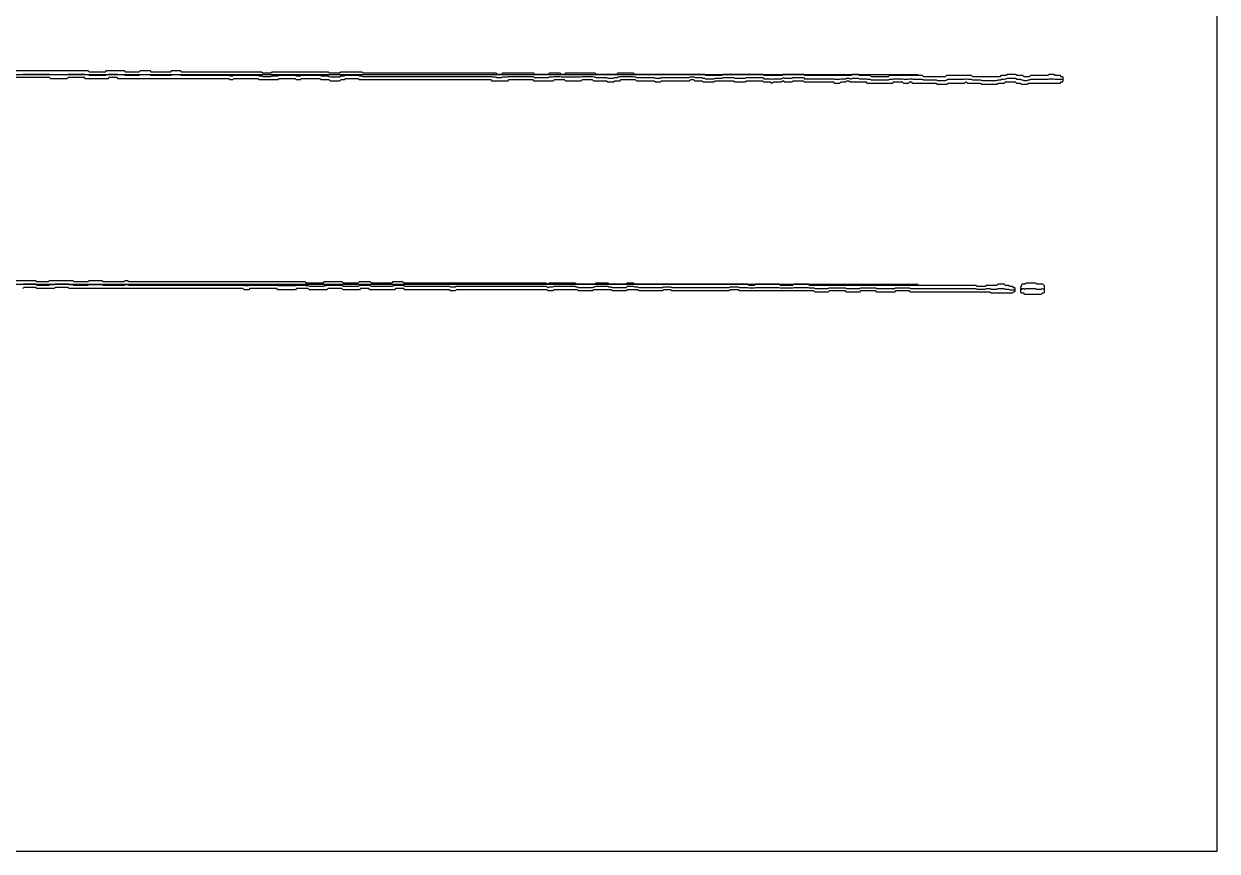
# Model space of a CAD drawing. Extents: x 0 to 57.2, y 0 to 39.6.
# Drawn here: x 28.58 to 57.16, y 0 to 19.8 of the extents above; entities that cross this region are included whole.
import ezdxf

# ---------------------------------------------------------------- set-up
doc = ezdxf.new("R2010")
doc.units = 13
for name, color, linetype in [('DESIGN_SCAN_PATH', 5, 'Continuous'), ('SEM_FRAME', 8, 'Continuous'), ('SEM_OBSERVED_CENTERLINES', 3, 'Continuous'), ('SEM_OBSERVED_CONTOURS', 2, 'Continuous')]:
    doc.layers.add(name, color=color, linetype=linetype)

msp = doc.modelspace()

# ---------------------------------------------------------------- linework, layer by layer
at = {"layer": 'DESIGN_SCAN_PATH'}
for points in [[(0, 18.58806), (50, 18.58806)], [(50, 13.56426), (0, 13.56426)]]:
    msp.add_lwpolyline(points, dxfattribs=at)
at = {"layer": 'SEM_FRAME'}
msp.add_lwpolyline([(0, 0), (57.15968, 0), (57.15968, 39.60429), (0, 39.60429)], close=True, dxfattribs=at)
at = {"layer": 'SEM_OBSERVED_CENTERLINES'}
for points in [[(28.55193, 18.602015), (28.57984, 18.602015), (28.60775, 18.602015), (28.63566, 18.602015), (28.66357, 18.602015), (28.69148, 18.602015), (28.71939, 18.602015), (28.7473, 18.602015), (28.77521, 18.602015), (28.80312, 18.602015), (28.83103, 18.602015), (28.85894, 18.602015), (28.88685, 18.602015), (28.91476, 18.602015), (28.94267, 18.602015), (28.97058, 18.602015), (28.99849, 18.602015), (29.0264, 18.602015), (29.05431, 18.602015), (29.08222, 18.602015), (29.11013, 18.602015), (29.13804, 18.602015), (29.16595, 18.602015), (29.19386, 18.602015), (29.22177, 18.58806), (29.24968, 18.58806), (29.27759, 18.58806), (29.3055, 18.58806), (29.33341, 18.58806), (29.36132, 18.58806), (29.38923, 18.58806), (29.41714, 18.58806), (29.44505, 18.58806), (29.47296, 18.58806), (29.50087, 18.58806), (29.52878, 18.58806), (29.55669, 18.58806), (29.5846, 18.58806), (29.61251, 18.58806), (29.64042, 18.602015), (29.66833, 18.602015), (29.69624, 18.602015), (29.72415, 18.602015), (29.75206, 18.602015), (29.77997, 18.602015), (29.80788, 18.602015), (29.83579, 18.602015), (29.8637, 18.602015), (29.89161, 18.602015), (29.91952, 18.602015), (29.94743, 18.602015), (29.97534, 18.602015), (30.00325, 18.602015), (30.03116, 18.602015), (30.05907, 18.58806), (30.08698, 18.58806), (30.11489, 18.58806), (30.1428, 18.574105), (30.17071, 18.574105), (30.19862, 18.574105), (30.22653, 18.574105), (30.25444, 18.574105), (30.28235, 18.574105), (30.31026, 18.574105), (30.33817, 18.574105), (30.36608, 18.574105), (30.39399, 18.574105), (30.4219, 18.574105), (30.44981, 18.574105), (30.47772, 18.574105), (30.50563, 18.574105), (30.53354, 18.574105), (30.56145, 18.58806), (30.58936, 18.58806), (30.61727, 18.602015), (30.64518, 18.602015), (30.67309, 18.602015), (30.701, 18.602015), (30.72891, 18.602015), (30.75682, 18.602015), (30.78473, 18.602015), (30.81264, 18.602015), (30.84055, 18.58806), (30.86846, 18.58806), (30.89637, 18.58806), (30.92428, 18.58806), (30.95219, 18.58806), (30.9801, 18.58806), (31.00801, 18.574105), (31.03592, 18.574105), (31.06383, 18.574105), (31.09174, 18.574105), (31.11965, 18.574105), (31.14756, 18.574105), (31.17547, 18.574105), (31.20338, 18.574105), (31.23129, 18.574105), (31.2592, 18.574105), (31.28711, 18.574105), (31.31502, 18.574105), (31.34293, 18.574105), (31.37084, 18.58806), (31.39875, 18.58806), (31.42666, 18.58806), (31.45457, 18.58806), (31.48248, 18.58806), (31.51039, 18.58806), (31.5383, 18.58806), (31.56621, 18.58806), (31.59412, 18.58806), (31.62203, 18.574105), (31.64994, 18.574105), (31.67785, 18.574105), (31.70576, 18.574105), (31.73367, 18.574105), (31.76158, 18.574105), (31.78949, 18.574105), (31.8174, 18.574105), (31.84531, 18.574105), (31.87322, 18.574105), (31.90113, 18.574105), (31.92904, 18.574105), (31.95695, 18.574105), (31.98486, 18.574105), (32.01277, 18.574105), (32.04068, 18.574105), (32.06859, 18.574105), (32.0965, 18.574105), (32.12441, 18.58806), (32.15232, 18.58806), (32.18023, 18.58806), (32.20814, 18.58806), (32.23605, 18.58806), (32.26396, 18.58806), (32.29187, 18.58806), (32.31978, 18.58806), (32.34769, 18.574105), (32.3756, 18.574105), (32.40351, 18.574105), (32.43142, 18.574105), (32.45933, 18.574105), (32.48724, 18.574105), (32.51515, 18.574105), (32.54306, 18.574105), (32.57097, 18.574105), (32.59888, 18.574105), (32.62679, 18.574105), (32.6547, 18.574105), (32.68261, 18.574105), (32.71052, 18.574105), (32.73843, 18.574105), (32.76634, 18.574105), (32.79425, 18.574105), (32.82216, 18.574105), (32.85007, 18.574105), (32.87798, 18.574105), (32.90589, 18.574105), (32.9338, 18.574105), (32.96171, 18.574105), (32.98962, 18.574105), (33.01753, 18.574105), (33.04544, 18.574105), (33.07335, 18.574105), (33.10126, 18.574105), (33.12917, 18.574105), (33.15708, 18.574105), (33.18499, 18.574105), (33.2129, 18.574105), (33.24081, 18.574105), (33.26872, 18.574105), (33.29663, 18.574105), (33.32454, 18.574105), (33.35245, 18.574105), (33.38036, 18.574105), (33.40827, 18.574105), (33.43618, 18.574105), (33.46409, 18.574105), (33.492, 18.574105), (33.51991, 18.56015), (33.54782, 18.56015), (33.57573, 18.56015), (33.60364, 18.574105), (33.63155, 18.574105), (33.65946, 18.574105), (33.68737, 18.574105), (33.71528, 18.574105), (33.74319, 18.574105), (33.7711, 18.574105), (33.79901, 18.574105), (33.82692, 18.574105), (33.85483, 18.574105), (33.88274, 18.574105), (33.91065, 18.574105), (33.93856, 18.574105), (33.96647, 18.574105), (33.99438, 18.574105), (34.02229, 18.574105), (34.0502, 18.574105), (34.07811, 18.574105), (34.10602, 18.574105), (34.13393, 18.574105), (34.16184, 18.574105), (34.18975, 18.574105), (34.21766, 18.56015), (34.24557, 18.56015), (34.27348, 18.56015), (34.30139, 18.546195), (34.3293, 18.546195), (34.35721, 18.546195), (34.38512, 18.546195), (34.41303, 18.546195), (34.44094, 18.546195), (34.46885, 18.546195), (34.49676, 18.546195), (34.52467, 18.56015), (34.55258, 18.56015), (34.58049, 18.56015), (34.6084, 18.56015), (34.63631, 18.56015), (34.66422, 18.56015), (34.69213, 18.574105), (34.72004, 18.574105), (34.74795, 18.574105), (34.77586, 18.574105), (34.80377, 18.574105), (34.83168, 18.574105), (34.85959, 18.574105), (34.8875, 18.574105), (34.91541, 18.574105), (34.94332, 18.574105), (34.97123, 18.574105), (34.99914, 18.574105), (35.02705, 18.574105), (35.05496, 18.574105), (35.08287, 18.574105), (35.11078, 18.56015), (35.13869, 18.56015), (35.1666, 18.56015), (35.19451, 18.56015), (35.22242, 18.574105), (35.25033, 18.574105), (35.27824, 18.574105), (35.30615, 18.574105), (35.33406, 18.574105), (35.36197, 18.574105), (35.38988, 18.574105), (35.41779, 18.574105), (35.4457, 18.574105), (35.47361, 18.574105), (35.50152, 18.574105), (35.52943, 18.574105), (35.55734, 18.574105), (35.58525, 18.574105), (35.61316, 18.574105), (35.64107, 18.574105), (35.66898, 18.574105), (35.69689, 18.56015), (35.7248, 18.56015), (35.75271, 18.56015), (35.78062, 18.56015), (35.80853, 18.56015), (35.83644, 18.56015), (35.86435, 18.56015), (35.89226, 18.546195), (35.92017, 18.53224), (35.94808, 18.53224), (35.97599, 18.53224), (36.0039, 18.53224), (36.03181, 18.53224), (36.05972, 18.53224), (36.08763, 18.53224), (36.11554, 18.53224), (36.14345, 18.53224), (36.17136, 18.56015), (36.19927, 18.56015), (36.22718, 18.56015), (36.25509, 18.56015), (36.283, 18.574105), (36.31091, 18.574105), (36.33882, 18.574105), (36.36673, 18.574105), (36.39464, 18.574105), (36.42255, 18.574105), (36.45046, 18.574105), (36.47837, 18.574105), (36.50628, 18.574105), (36.53419, 18.574105), (36.5621, 18.574105), (36.59001, 18.574105), (36.61792, 18.56015), (36.64583, 18.56015), (36.67374, 18.56015), (36.70165, 18.546195), (36.72956, 18.546195), (36.75747, 18.546195), (36.78538, 18.546195), (36.81329, 18.546195), (36.8412, 18.546195), (36.86911, 18.546195), (36.89702, 18.546195), (36.92493, 18.546195), (36.95284, 18.546195), (36.98075, 18.546195), (37.00866, 18.546195), (37.03657, 18.546195), (37.06448, 18.546195), (37.09239, 18.546195), (37.1203, 18.546195), (37.14821, 18.546195), (37.17612, 18.546195), (37.20403, 18.546195), (37.23194, 18.546195), (37.25985, 18.546195), (37.28776, 18.546195), (37.31567, 18.546195), (37.34358, 18.546195), (37.37149, 18.546195), (37.3994, 18.546195), (37.42731, 18.546195), (37.45522, 18.546195), (37.48313, 18.546195), (37.51104, 18.546195), (37.53895, 18.546195), (37.56686, 18.546195), (37.59477, 18.546195), (37.62268, 18.546195), (37.65059, 18.546195), (37.6785, 18.546195), (37.70641, 18.546195), (37.73432, 18.546195), (37.76223, 18.546195), (37.79014, 18.546195), (37.81805, 18.546195), (37.84596, 18.546195), (37.87387, 18.546195), (37.90178, 18.546195), (37.92969, 18.546195), (37.9576, 18.546195), (37.98551, 18.546195), (38.01342, 18.546195), (38.04133, 18.546195), (38.06924, 18.546195), (38.09715, 18.546195), (38.12506, 18.546195), (38.15297, 18.546195), (38.18088, 18.546195), (38.20879, 18.546195), (38.2367, 18.546195), (38.26461, 18.546195), (38.29252, 18.546195), (38.32043, 18.546195), (38.34834, 18.546195), (38.37625, 18.546195), (38.40416, 18.546195), (38.43207, 18.546195), (38.45998, 18.546195), (38.48789, 18.546195), (38.5158, 18.546195), (38.54371, 18.546195), (38.57162, 18.546195), (38.59953, 18.546195), (38.62744, 18.546195), (38.65535, 18.546195), (38.68326, 18.546195), (38.71117, 18.546195), (38.73908, 18.546195), (38.76699, 18.546195), (38.7949, 18.546195), (38.82281, 18.546195), (38.85072, 18.546195), (38.87863, 18.546195), (38.90654, 18.546195), (38.93445, 18.546195), (38.96236, 18.546195), (38.99027, 18.546195), (39.01818, 18.546195), (39.04609, 18.546195), (39.074, 18.546195), (39.10191, 18.546195), (39.12982, 18.546195), (39.15773, 18.546195), (39.18564, 18.546195), (39.21355, 18.546195), (39.24146, 18.546195), (39.26937, 18.546195), (39.29728, 18.546195), (39.32519, 18.546195), (39.3531, 18.546195), (39.38101, 18.546195), (39.40892, 18.546195), (39.43683, 18.546195), (39.46474, 18.546195), (39.49265, 18.546195), (39.52056, 18.546195), (39.54847, 18.546195), (39.57638, 18.546195), (39.60429, 18.546195), (39.6322, 18.546195), (39.66011, 18.546195), (39.68802, 18.546195), (39.71593, 18.546195), (39.74384, 18.546195), (39.77175, 18.546195), (39.79966, 18.53224), (39.82757, 18.53224), (39.85548, 18.53224), (39.88339, 18.53224), (39.9113, 18.518285), (39.93921, 18.518285), (39.96712, 18.518285), (39.99503, 18.518285), (40.02294, 18.518285), (40.05085, 18.53224), (40.07876, 18.53224), (40.10667, 18.53224), (40.13458, 18.53224), (40.16249, 18.53224), (40.1904, 18.546195), (40.21831, 18.546195), (40.24622, 18.546195), (40.27413, 18.546195), (40.30204, 18.546195), (40.32995, 18.546195), (40.35786, 18.546195), (40.38577, 18.546195), (40.41368, 18.546195), (40.44159, 18.546195), (40.4695, 18.546195), (40.49741, 18.546195), (40.52532, 18.546195), (40.55323, 18.546195), (40.58114, 18.546195), (40.60905, 18.546195), (40.63696, 18.546195), (40.66487, 18.546195), (40.69278, 18.546195), (40.72069, 18.546195), (40.7486, 18.546195), (40.77651, 18.546195), (40.80442, 18.518285), (40.83233, 18.518285), (40.86024, 18.518285), (40.88815, 18.518285), (40.91606, 18.518285), (40.94397, 18.518285), (40.97188, 18.518285), (40.99979, 18.518285), (41.0277, 18.518285), (41.05561, 18.518285), (41.08352, 18.518285), (41.11143, 18.518285), (41.13934, 18.518285), (41.16725, 18.53224), (41.19516, 18.53224), (41.22307, 18.53224), (41.25098, 18.53224), (41.27889, 18.546195), (41.3068, 18.546195), (41.33471, 18.546195), (41.36262, 18.546195), (41.39053, 18.546195), (41.41844, 18.546195), (41.44635, 18.53224), (41.47426, 18.53224), (41.50217, 18.53224), (41.53008, 18.53224), (41.55799, 18.53224), (41.5859, 18.53224), (41.61381, 18.53224), (41.64172, 18.53224), (41.66963, 18.53224), (41.69754, 18.53224), (41.72545, 18.53224), (41.75336, 18.53224), (41.78127, 18.53224), (41.80918, 18.53224), (41.83709, 18.53224), (41.865, 18.53224), (41.89291, 18.53224), (41.92082, 18.53224), (41.94873, 18.546195), (41.97664, 18.546195), (42.00455, 18.546195), (42.03246, 18.546195), (42.06037, 18.546195), (42.08828, 18.546195), (42.11619, 18.546195), (42.1441, 18.546195), (42.17201, 18.546195), (42.19992, 18.546195), (42.22783, 18.53224), (42.25574, 18.53224), (42.28365, 18.518285), (42.31156, 18.518285), (42.33947, 18.518285), (42.36738, 18.518285), (42.39529, 18.518285), (42.4232, 18.518285), (42.45111, 18.518285), (42.47902, 18.518285), (42.50693, 18.518285), (42.53484, 18.518285), (42.56275, 18.50433), (42.59066, 18.50433), (42.61857, 18.50433), (42.64648, 18.50433), (42.67439, 18.50433), (42.7023, 18.50433), (42.73021, 18.518285), (42.75812, 18.518285), (42.78603, 18.518285), (42.81394, 18.53224), (42.84185, 18.53224), (42.86976, 18.546195), (42.89767, 18.546195), (42.92558, 18.546195), (42.95349, 18.546195), (42.9814, 18.546195), (43.00931, 18.546195), (43.03722, 18.546195), (43.06513, 18.546195), (43.09304, 18.546195), (43.12095, 18.546195), (43.14886, 18.546195), (43.17677, 18.546195), (43.20468, 18.53224), (43.23259, 18.53224), (43.2605, 18.518285), (43.28841, 18.518285), (43.31632, 18.518285), (43.34423, 18.518285), (43.37214, 18.518285), (43.40005, 18.518285), (43.42796, 18.518285), (43.45587, 18.518285), (43.48378, 18.518285), (43.51169, 18.518285), (43.5396, 18.518285), (43.56751, 18.518285), (43.59542, 18.518285), (43.62333, 18.518285), (43.65124, 18.518285), (43.67915, 18.518285), (43.70706, 18.50433), (43.73497, 18.50433), (43.76288, 18.50433), (43.79079, 18.50433), (43.8187, 18.50433), (43.84661, 18.518285), (43.87452, 18.518285), (43.90243, 18.518285), (43.93034, 18.518285), (43.95825, 18.518285), (43.98616, 18.518285), (44.01407, 18.518285), (44.04198, 18.518285), (44.06989, 18.518285), (44.0978, 18.518285), (44.12571, 18.518285), (44.15362, 18.518285), (44.18153, 18.518285), (44.20944, 18.518285), (44.23735, 18.518285), (44.26526, 18.518285), (44.29317, 18.518285), (44.32108, 18.518285), (44.34899, 18.518285), (44.3769, 18.518285), (44.40481, 18.518285), (44.43272, 18.518285), (44.46063, 18.518285), (44.48854, 18.518285), (44.51645, 18.518285), (44.54436, 18.53224), (44.57227, 18.53224), (44.60018, 18.53224), (44.62809, 18.53224), (44.656, 18.518285), (44.68391, 18.518285), (44.71182, 18.518285), (44.73973, 18.518285), (44.76764, 18.518285), (44.79555, 18.518285), (44.82346, 18.518285), (44.85137, 18.50433), (44.87928, 18.50433), (44.90719, 18.490375), (44.9351, 18.490375), (44.96301, 18.490375), (44.99092, 18.490375), (45.01883, 18.490375), (45.04674, 18.490375), (45.07465, 18.490375), (45.10256, 18.490375), (45.13047, 18.50433), (45.15838, 18.50433), (45.18629, 18.50433), (45.2142, 18.50433), (45.24211, 18.50433), (45.27002, 18.50433), (45.29793, 18.50433), (45.32584, 18.518285), (45.35375, 18.518285), (45.38166, 18.518285), (45.40957, 18.518285), (45.43748, 18.518285), (45.46539, 18.518285), (45.4933, 18.518285), (45.52121, 18.518285), (45.54912, 18.518285), (45.57703, 18.518285), (45.60494, 18.50433), (45.63285, 18.50433), (45.66076, 18.50433), (45.68867, 18.50433), (45.71658, 18.50433), (45.74449, 18.50433), (45.7724, 18.50433), (45.80031, 18.50433), (45.82822, 18.50433), (45.85613, 18.50433), (45.88404, 18.518285), (45.91195, 18.518285), (45.93986, 18.518285), (45.96777, 18.518285), (45.99568, 18.518285), (46.02359, 18.518285), (46.0515, 18.518285), (46.07941, 18.518285), (46.10732, 18.518285), (46.13523, 18.518285), (46.16314, 18.518285), (46.19105, 18.518285), (46.21896, 18.518285), (46.24687, 18.518285), (46.27478, 18.518285), (46.30269, 18.490375), (46.3306, 18.490375), (46.35851, 18.490375), (46.38642, 18.490375), (46.41433, 18.490375), (46.44224, 18.490375), (46.47015, 18.490375), (46.49806, 18.47642), (46.52597, 18.490375), (46.55388, 18.490375), (46.58179, 18.490375), (46.6097, 18.490375), (46.63761, 18.490375), (46.66552, 18.490375), (46.69343, 18.490375), (46.72134, 18.490375), (46.74925, 18.50433), (46.77716, 18.518285), (46.80507, 18.50433), (46.83298, 18.50433), (46.86089, 18.50433), (46.8888, 18.50433), (46.91671, 18.50433), (46.94462, 18.50433), (46.97253, 18.50433), (47.00044, 18.518285), (47.02835, 18.518285), (47.05626, 18.518285), (47.08417, 18.518285), (47.11208, 18.518285), (47.13999, 18.518285), (47.1679, 18.518285), (47.19581, 18.518285), (47.22372, 18.518285), (47.25163, 18.518285), (47.27954, 18.490375), (47.30745, 18.490375), (47.33536, 18.490375), (47.36327, 18.490375), (47.39118, 18.490375), (47.41909, 18.490375), (47.447, 18.490375), (47.47491, 18.490375), (47.50282, 18.490375), (47.53073, 18.490375), (47.55864, 18.490375), (47.58655, 18.490375), (47.61446, 18.490375), (47.64237, 18.490375), (47.67028, 18.490375), (47.69819, 18.490375), (47.7261, 18.490375), (47.75401, 18.490375), (47.78192, 18.490375), (47.80983, 18.490375), (47.83774, 18.490375), (47.86565, 18.490375), (47.89356, 18.490375), (47.92147, 18.490375), (47.94938, 18.490375), (47.97729, 18.490375), (48.0052, 18.47642), (48.03311, 18.47642), (48.06102, 18.47642), (48.08893, 18.47642), (48.11684, 18.47642), (48.14475, 18.490375), (48.17266, 18.490375), (48.20057, 18.490375), (48.22848, 18.490375), (48.25639, 18.490375), (48.2843, 18.50433), (48.31221, 18.50433), (48.34012, 18.50433), (48.36803, 18.490375), (48.39594, 18.490375), (48.42385, 18.50433), (48.45176, 18.50433), (48.47967, 18.50433), (48.50758, 18.50433), (48.53549, 18.50433), (48.5634, 18.50433), (48.59131, 18.490375), (48.61922, 18.490375), (48.64713, 18.490375), (48.67504, 18.490375), (48.70295, 18.490375), (48.73086, 18.490375), (48.75877, 18.490375), (48.78668, 18.47642), (48.81459, 18.47642), (48.8425, 18.47642), (48.87041, 18.462465), (48.89832, 18.462465), (48.92623, 18.462465), (48.95414, 18.462465), (48.98205, 18.462465), (49.00996, 18.462465), (49.03787, 18.462465), (49.06578, 18.462465), (49.09369, 18.462465), (49.1216, 18.462465), (49.14951, 18.462465), (49.17742, 18.462465), (49.20533, 18.462465), (49.23324, 18.462465), (49.26115, 18.462465), (49.28906, 18.462465), (49.31697, 18.47642), (49.34488, 18.47642), (49.37279, 18.47642), (49.4007, 18.490375), (49.42861, 18.490375), (49.45652, 18.490375), (49.48443, 18.490375), (49.51234, 18.490375), (49.54025, 18.490375), (49.56816, 18.490375), (49.59607, 18.490375), (49.62398, 18.490375), (49.65189, 18.47642), (49.6798, 18.47642), (49.70771, 18.47642), (49.73562, 18.47642), (49.76353, 18.47642), (49.79144, 18.490375), (49.81935, 18.490375), (49.84726, 18.490375), (49.87517, 18.47642), (49.90308, 18.47642), (49.93099, 18.47642), (49.9589, 18.47642), (49.98681, 18.47642), (50.01472, 18.47642), (50.04263, 18.47642), (50.07054, 18.47642), (50.09845, 18.47642), (50.12636, 18.462465), (50.15427, 18.462465), (50.18218, 18.462465), (50.21009, 18.462465), (50.238, 18.462465), (50.26591, 18.462465), (50.29382, 18.462465), (50.32173, 18.462465), (50.34964, 18.462465), (50.37755, 18.462465), (50.40546, 18.462465), (50.43337, 18.462465), (50.46128, 18.44851), (50.48919, 18.44851), (50.5171, 18.44851), (50.54501, 18.44851), (50.57292, 18.44851), (50.60083, 18.44851), (50.62874, 18.44851), (50.65665, 18.44851), (50.68456, 18.462465), (50.71247, 18.47642), (50.74038, 18.47642), (50.76829, 18.47642), (50.7962, 18.47642), (50.82411, 18.47642), (50.85202, 18.47642), (50.87993, 18.47642), (50.90784, 18.47642), (50.93575, 18.47642), (50.96366, 18.47642), (50.99157, 18.47642), (51.01948, 18.47642), (51.04739, 18.47642), (51.0753, 18.47642), (51.10321, 18.47642), (51.13112, 18.490375), (51.15903, 18.490375), (51.18694, 18.47642), (51.21485, 18.47642), (51.24276, 18.47642), (51.27067, 18.47642), (51.29858, 18.462465), (51.32649, 18.462465), (51.3544, 18.462465), (51.38231, 18.462465), (51.41022, 18.462465), (51.43813, 18.462465), (51.46604, 18.462465), (51.49395, 18.462465), (51.52186, 18.44851), (51.54977, 18.44851), (51.57768, 18.44851), (51.60559, 18.44851), (51.6335, 18.44851), (51.66141, 18.44851), (51.68932, 18.44851), (51.71723, 18.44851), (51.74514, 18.44851), (51.77305, 18.44851), (51.80096, 18.44851), (51.82887, 18.44851), (51.85678, 18.44851), (51.88469, 18.44851), (51.9126, 18.462465), (51.94051, 18.462465), (51.96842, 18.462465), (51.99633, 18.47642), (52.02424, 18.47642), (52.05215, 18.47642), (52.08006, 18.490375), (52.10797, 18.490375), (52.13588, 18.50433), (52.16379, 18.50433), (52.1917, 18.50433), (52.21961, 18.50433), (52.24752, 18.50433), (52.27543, 18.50433), (52.30334, 18.50433), (52.33125, 18.50433), (52.35916, 18.47642), (52.38707, 18.47642), (52.41498, 18.47642), (52.44289, 18.47642), (52.4708, 18.462465), (52.49871, 18.462465), (52.52662, 18.44851), (52.55453, 18.44851), (52.58244, 18.44851), (52.61035, 18.44851), (52.63826, 18.462465), (52.66617, 18.462465), (52.69408, 18.47642), (52.72199, 18.47642), (52.7499, 18.47642), (52.77781, 18.47642), (52.80572, 18.47642), (52.83363, 18.47642), (52.86154, 18.47642), (52.88945, 18.47642), (52.91736, 18.47642), (52.94527, 18.47642), (52.97318, 18.47642), (53.00109, 18.47642), (53.029, 18.47642), (53.05691, 18.47642), (53.08482, 18.47642), (53.11273, 18.47642), (53.14064, 18.490375), (53.16855, 18.490375), (53.19646, 18.490375), (53.22437, 18.490375), (53.25228, 18.490375), (53.28019, 18.47642), (53.3081, 18.47642), (53.33601, 18.47642), (53.36392, 18.47642), (53.39183, 18.47642), (53.41974, 18.47642), (53.44765, 18.47642)], [(28.55193, 13.56426), (28.57984, 13.578215), (28.60775, 13.578215), (28.63566, 13.578215), (28.66357, 13.578215), (28.69148, 13.578215), (28.71939, 13.578215), (28.7473, 13.578215), (28.77521, 13.578215), (28.80312, 13.578215), (28.83103, 13.578215), (28.85894, 13.578215), (28.88685, 13.550305), (28.91476, 13.550305), (28.94267, 13.550305), (28.97058, 13.550305), (28.99849, 13.550305), (29.0264, 13.550305), (29.05431, 13.550305), (29.08222, 13.550305), (29.11013, 13.550305), (29.13804, 13.550305), (29.16595, 13.550305), (29.19386, 13.56426), (29.22177, 13.56426), (29.24968, 13.56426), (29.27759, 13.56426), (29.3055, 13.56426), (29.33341, 13.578215), (29.36132, 13.578215), (29.38923, 13.578215), (29.41714, 13.578215), (29.44505, 13.578215), (29.47296, 13.578215), (29.50087, 13.578215), (29.52878, 13.578215), (29.55669, 13.578215), (29.5846, 13.578215), (29.61251, 13.578215), (29.64042, 13.578215), (29.66833, 13.56426), (29.69624, 13.56426), (29.72415, 13.56426), (29.75206, 13.56426), (29.77997, 13.550305), (29.80788, 13.550305), (29.83579, 13.550305), (29.8637, 13.550305), (29.89161, 13.550305), (29.91952, 13.550305), (29.94743, 13.550305), (29.97534, 13.550305), (30.00325, 13.550305), (30.03116, 13.550305), (30.05907, 13.550305), (30.08698, 13.550305), (30.11489, 13.550305), (30.1428, 13.56426), (30.17071, 13.56426), (30.19862, 13.56426), (30.22653, 13.56426), (30.25444, 13.56426), (30.28235, 13.56426), (30.31026, 13.56426), (30.33817, 13.56426), (30.36608, 13.56426), (30.39399, 13.56426), (30.4219, 13.56426), (30.44981, 13.56426), (30.47772, 13.550305), (30.50563, 13.550305), (30.53354, 13.550305), (30.56145, 13.550305), (30.58936, 13.550305), (30.61727, 13.550305), (30.64518, 13.550305), (30.67309, 13.550305), (30.701, 13.550305), (30.72891, 13.550305), (30.75682, 13.550305), (30.78473, 13.550305), (30.81264, 13.550305), (30.84055, 13.550305), (30.86846, 13.550305), (30.89637, 13.550305), (30.92428, 13.550305), (30.95219, 13.550305), (30.9801, 13.550305), (31.00801, 13.56426), (31.03592, 13.56426), (31.06383, 13.56426), (31.09174, 13.550305), (31.11965, 13.550305), (31.14756, 13.550305), (31.17547, 13.550305), (31.20338, 13.550305), (31.23129, 13.550305), (31.2592, 13.550305), (31.28711, 13.550305), (31.31502, 13.550305), (31.34293, 13.550305), (31.37084, 13.550305), (31.39875, 13.550305), (31.42666, 13.550305), (31.45457, 13.550305), (31.48248, 13.550305), (31.51039, 13.550305), (31.5383, 13.550305), (31.56621, 13.550305), (31.59412, 13.550305), (31.62203, 13.550305), (31.64994, 13.550305), (31.67785, 13.550305), (31.70576, 13.550305), (31.73367, 13.550305), (31.76158, 13.550305), (31.78949, 13.550305), (31.8174, 13.550305), (31.84531, 13.550305), (31.87322, 13.550305), (31.90113, 13.550305), (31.92904, 13.550305), (31.95695, 13.550305), (31.98486, 13.550305), (32.01277, 13.550305), (32.04068, 13.550305), (32.06859, 13.550305), (32.0965, 13.550305), (32.12441, 13.550305), (32.15232, 13.550305), (32.18023, 13.550305), (32.20814, 13.550305), (32.23605, 13.550305), (32.26396, 13.550305), (32.29187, 13.550305), (32.31978, 13.550305), (32.34769, 13.550305), (32.3756, 13.550305), (32.40351, 13.550305), (32.43142, 13.550305), (32.45933, 13.550305), (32.48724, 13.550305), (32.51515, 13.550305), (32.54306, 13.550305), (32.57097, 13.550305), (32.59888, 13.550305), (32.62679, 13.550305), (32.6547, 13.550305), (32.68261, 13.550305), (32.71052, 13.550305), (32.73843, 13.550305), (32.76634, 13.550305), (32.79425, 13.550305), (32.82216, 13.550305), (32.85007, 13.550305), (32.87798, 13.550305), (32.90589, 13.550305), (32.9338, 13.550305), (32.96171, 13.550305), (32.98962, 13.550305), (33.01753, 13.550305), (33.04544, 13.550305), (33.07335, 13.550305), (33.10126, 13.550305), (33.12917, 13.550305), (33.15708, 13.550305), (33.18499, 13.550305), (33.2129, 13.550305), (33.24081, 13.550305), (33.26872, 13.550305), (33.29663, 13.550305), (33.32454, 13.550305), (33.35245, 13.550305), (33.38036, 13.550305), (33.40827, 13.550305), (33.43618, 13.550305), (33.46409, 13.550305), (33.492, 13.550305), (33.51991, 13.550305), (33.54782, 13.550305), (33.57573, 13.550305), (33.60364, 13.550305), (33.63155, 13.550305), (33.65946, 13.550305), (33.68737, 13.550305), (33.71528, 13.550305), (33.74319, 13.550305), (33.7711, 13.550305), (33.79901, 13.550305), (33.82692, 13.550305), (33.85483, 13.53635), (33.88274, 13.53635), (33.91065, 13.53635), (33.93856, 13.53635), (33.96647, 13.53635), (33.99438, 13.550305), (34.02229, 13.550305), (34.0502, 13.550305), (34.07811, 13.550305), (34.10602, 13.550305), (34.13393, 13.550305), (34.16184, 13.550305), (34.18975, 13.550305), (34.21766, 13.550305), (34.24557, 13.550305), (34.27348, 13.550305), (34.30139, 13.550305), (34.3293, 13.550305), (34.35721, 13.550305), (34.38512, 13.550305), (34.41303, 13.550305), (34.44094, 13.550305), (34.46885, 13.550305), (34.49676, 13.550305), (34.52467, 13.550305), (34.55258, 13.550305), (34.58049, 13.550305), (34.6084, 13.550305), (34.63631, 13.550305), (34.66422, 13.53635), (34.69213, 13.53635), (34.72004, 13.53635), (34.74795, 13.53635), (34.77586, 13.53635), (34.80377, 13.53635), (34.83168, 13.53635), (34.85959, 13.53635), (34.8875, 13.53635), (34.91541, 13.53635), (34.94332, 13.53635), (34.97123, 13.53635), (34.99914, 13.53635), (35.02705, 13.53635), (35.05496, 13.53635), (35.08287, 13.53635), (35.11078, 13.550305), (35.13869, 13.550305), (35.1666, 13.550305), (35.19451, 13.550305), (35.22242, 13.550305), (35.25033, 13.550305), (35.27824, 13.550305), (35.30615, 13.550305), (35.33406, 13.53635), (35.36197, 13.53635), (35.38988, 13.53635), (35.41779, 13.522395), (35.4457, 13.522395), (35.47361, 13.522395), (35.50152, 13.522395), (35.52943, 13.522395), (35.55734, 13.522395), (35.58525, 13.522395), (35.61316, 13.522395), (35.64107, 13.522395), (35.66898, 13.522395), (35.69689, 13.522395), (35.7248, 13.522395), (35.75271, 13.522395), (35.78062, 13.53635), (35.80853, 13.53635), (35.83644, 13.53635), (35.86435, 13.550305), (35.89226, 13.550305), (35.92017, 13.550305), (35.94808, 13.550305), (35.97599, 13.550305), (36.0039, 13.550305), (36.03181, 13.550305), (36.05972, 13.550305), (36.08763, 13.550305), (36.11554, 13.550305), (36.14345, 13.550305), (36.17136, 13.550305), (36.19927, 13.550305), (36.22718, 13.522395), (36.25509, 13.522395), (36.283, 13.522395), (36.31091, 13.522395), (36.33882, 13.522395), (36.36673, 13.522395), (36.39464, 13.522395), (36.42255, 13.522395), (36.45046, 13.522395), (36.47837, 13.522395), (36.50628, 13.522395), (36.53419, 13.522395), (36.5621, 13.522395), (36.59001, 13.522395), (36.61792, 13.53635), (36.64583, 13.550305), (36.67374, 13.550305), (36.70165, 13.550305), (36.72956, 13.550305), (36.75747, 13.550305), (36.78538, 13.550305), (36.81329, 13.550305), (36.8412, 13.550305), (36.86911, 13.53635), (36.89702, 13.522395), (36.92493, 13.522395), (36.95284, 13.522395), (36.98075, 13.522395), (37.00866, 13.522395), (37.03657, 13.522395), (37.06448, 13.522395), (37.09239, 13.522395), (37.1203, 13.522395), (37.14821, 13.522395), (37.17612, 13.522395), (37.20403, 13.522395), (37.23194, 13.522395), (37.25985, 13.522395), (37.28776, 13.522395), (37.31567, 13.522395), (37.34358, 13.522395), (37.37149, 13.522395), (37.3994, 13.522395), (37.42731, 13.53635), (37.45522, 13.53635), (37.48313, 13.550305), (37.51104, 13.550305), (37.53895, 13.550305), (37.56686, 13.550305), (37.59477, 13.550305), (37.62268, 13.550305), (37.65059, 13.550305), (37.6785, 13.53635), (37.70641, 13.522395), (37.73432, 13.522395), (37.76223, 13.522395), (37.79014, 13.522395), (37.81805, 13.522395), (37.84596, 13.522395), (37.87387, 13.522395), (37.90178, 13.522395), (37.92969, 13.522395), (37.9576, 13.522395), (37.98551, 13.522395), (38.01342, 13.522395), (38.04133, 13.522395), (38.06924, 13.522395), (38.09715, 13.522395), (38.12506, 13.522395), (38.15297, 13.522395), (38.18088, 13.522395), (38.20879, 13.522395), (38.2367, 13.522395), (38.26461, 13.522395), (38.29252, 13.522395), (38.32043, 13.522395), (38.34834, 13.522395), (38.37625, 13.522395), (38.40416, 13.522395), (38.43207, 13.522395), (38.45998, 13.522395), (38.48789, 13.522395), (38.5158, 13.522395), (38.54371, 13.522395), (38.57162, 13.522395), (38.59953, 13.522395), (38.62744, 13.522395), (38.65535, 13.522395), (38.68326, 13.522395), (38.71117, 13.522395), (38.73908, 13.522395), (38.76699, 13.522395), (38.7949, 13.50844), (38.82281, 13.50844), (38.85072, 13.50844), (38.87863, 13.50844), (38.90654, 13.50844), (38.93445, 13.522395), (38.96236, 13.522395), (38.99027, 13.522395), (39.01818, 13.522395), (39.04609, 13.522395), (39.074, 13.522395), (39.10191, 13.522395), (39.12982, 13.522395), (39.15773, 13.522395), (39.18564, 13.522395), (39.21355, 13.522395), (39.24146, 13.522395), (39.26937, 13.522395), (39.29728, 13.522395), (39.32519, 13.522395), (39.3531, 13.522395), (39.38101, 13.522395), (39.40892, 13.522395), (39.43683, 13.522395), (39.46474, 13.522395), (39.49265, 13.522395), (39.52056, 13.522395), (39.54847, 13.522395), (39.57638, 13.522395), (39.60429, 13.522395), (39.6322, 13.522395), (39.66011, 13.522395), (39.68802, 13.522395), (39.71593, 13.522395), (39.74384, 13.522395), (39.77175, 13.522395), (39.79966, 13.522395), (39.82757, 13.522395), (39.85548, 13.522395), (39.88339, 13.522395), (39.9113, 13.522395), (39.93921, 13.522395), (39.96712, 13.522395), (39.99503, 13.522395), (40.02294, 13.522395), (40.05085, 13.522395), (40.07876, 13.522395), (40.10667, 13.522395), (40.13458, 13.522395), (40.16249, 13.522395), (40.1904, 13.522395), (40.21831, 13.522395), (40.24622, 13.522395), (40.27413, 13.522395), (40.30204, 13.522395), (40.32995, 13.522395), (40.35786, 13.522395), (40.38577, 13.522395), (40.41368, 13.522395), (40.44159, 13.522395), (40.4695, 13.522395), (40.49741, 13.522395), (40.52532, 13.522395), (40.55323, 13.522395), (40.58114, 13.522395), (40.60905, 13.522395), (40.63696, 13.522395), (40.66487, 13.522395), (40.69278, 13.522395), (40.72069, 13.522395), (40.7486, 13.522395), (40.77651, 13.522395), (40.80442, 13.522395), (40.83233, 13.522395), (40.86024, 13.522395), (40.88815, 13.522395), (40.91606, 13.522395), (40.94397, 13.522395), (40.97188, 13.522395), (40.99979, 13.522395), (41.0277, 13.522395), (41.05561, 13.522395), (41.08352, 13.522395), (41.11143, 13.50844), (41.13934, 13.494485), (41.16725, 13.50844), (41.19516, 13.50844), (41.22307, 13.50844), (41.25098, 13.50844), (41.27889, 13.522395), (41.3068, 13.522395), (41.33471, 13.522395), (41.36262, 13.522395), (41.39053, 13.522395), (41.41844, 13.522395), (41.44635, 13.522395), (41.47426, 13.522395), (41.50217, 13.522395), (41.53008, 13.522395), (41.55799, 13.522395), (41.5859, 13.522395), (41.61381, 13.522395), (41.64172, 13.522395), (41.66963, 13.522395), (41.69754, 13.522395), (41.72545, 13.522395), (41.75336, 13.522395), (41.78127, 13.522395), (41.80918, 13.50844), (41.83709, 13.50844), (41.865, 13.494485), (41.89291, 13.494485), (41.92082, 13.494485), (41.94873, 13.494485), (41.97664, 13.494485), (42.00455, 13.494485), (42.03246, 13.494485), (42.06037, 13.494485), (42.08828, 13.494485), (42.11619, 13.494485), (42.1441, 13.494485), (42.17201, 13.494485), (42.19992, 13.494485), (42.22783, 13.50844), (42.25574, 13.50844), (42.28365, 13.522395), (42.31156, 13.522395), (42.33947, 13.522395), (42.36738, 13.522395), (42.39529, 13.522395), (42.4232, 13.522395), (42.45111, 13.522395), (42.47902, 13.522395), (42.50693, 13.522395), (42.53484, 13.522395), (42.56275, 13.522395), (42.59066, 13.50844), (42.61857, 13.50844), (42.64648, 13.50844), (42.67439, 13.494485), (42.7023, 13.494485), (42.73021, 13.494485), (42.75812, 13.494485), (42.78603, 13.494485), (42.81394, 13.494485), (42.84185, 13.494485), (42.86976, 13.494485), (42.89767, 13.494485), (42.92558, 13.494485), (42.95349, 13.494485), (42.9814, 13.494485), (43.00931, 13.494485), (43.03722, 13.522395), (43.06513, 13.522395), (43.09304, 13.522395), (43.12095, 13.522395), (43.14886, 13.522395), (43.17677, 13.522395), (43.20468, 13.50844), (43.23259, 13.50844), (43.2605, 13.50844), (43.28841, 13.50844), (43.31632, 13.494485), (43.34423, 13.494485), (43.37214, 13.494485), (43.40005, 13.494485), (43.42796, 13.494485), (43.45587, 13.494485), (43.48378, 13.494485), (43.51169, 13.494485), (43.5396, 13.494485), (43.56751, 13.494485), (43.59542, 13.494485), (43.62333, 13.494485), (43.65124, 13.494485), (43.67915, 13.494485), (43.70706, 13.494485), (43.73497, 13.494485), (43.76288, 13.494485), (43.79079, 13.494485), (43.8187, 13.494485), (43.84661, 13.494485), (43.87452, 13.494485), (43.90243, 13.50844), (43.93034, 13.50844), (43.95825, 13.50844), (43.98616, 13.50844), (44.01407, 13.50844), (44.04198, 13.50844), (44.06989, 13.50844), (44.0978, 13.494485), (44.12571, 13.494485), (44.15362, 13.494485), (44.18153, 13.494485), (44.20944, 13.494485), (44.23735, 13.494485), (44.26526, 13.494485), (44.29317, 13.494485), (44.32108, 13.494485), (44.34899, 13.494485), (44.3769, 13.494485), (44.40481, 13.494485), (44.43272, 13.494485), (44.46063, 13.494485), (44.48854, 13.494485), (44.51645, 13.494485), (44.54436, 13.494485), (44.57227, 13.494485), (44.60018, 13.494485), (44.62809, 13.494485), (44.656, 13.494485), (44.68391, 13.494485), (44.71182, 13.494485), (44.73973, 13.494485), (44.76764, 13.494485), (44.79555, 13.494485), (44.82346, 13.494485), (44.85137, 13.494485), (44.87928, 13.494485), (44.90719, 13.494485), (44.9351, 13.494485), (44.96301, 13.494485), (44.99092, 13.494485), (45.01883, 13.494485), (45.04674, 13.494485), (45.07465, 13.494485), (45.10256, 13.494485), (45.13047, 13.494485), (45.15838, 13.494485), (45.18629, 13.494485), (45.2142, 13.494485), (45.24211, 13.494485), (45.27002, 13.494485), (45.29793, 13.494485), (45.32584, 13.494485), (45.35375, 13.494485), (45.38166, 13.494485), (45.40957, 13.494485), (45.43748, 13.494485), (45.46539, 13.494485), (45.4933, 13.50844), (45.52121, 13.50844), (45.54912, 13.50844), (45.57703, 13.50844), (45.60494, 13.50844), (45.63285, 13.50844), (45.66076, 13.50844), (45.68867, 13.50844), (45.71658, 13.494485), (45.74449, 13.494485), (45.7724, 13.494485), (45.80031, 13.494485), (45.82822, 13.494485), (45.85613, 13.494485), (45.88404, 13.494485), (45.91195, 13.494485), (45.93986, 13.48053), (45.96777, 13.48053), (45.99568, 13.48053), (46.02359, 13.48053), (46.0515, 13.48053), (46.07941, 13.48053), (46.10732, 13.494485), (46.13523, 13.494485), (46.16314, 13.494485), (46.19105, 13.494485), (46.21896, 13.494485), (46.24687, 13.494485), (46.27478, 13.494485), (46.30269, 13.494485), (46.3306, 13.494485), (46.35851, 13.494485), (46.38642, 13.494485), (46.41433, 13.494485), (46.44224, 13.494485), (46.47015, 13.494485), (46.49806, 13.494485), (46.52597, 13.494485), (46.55388, 13.494485), (46.58179, 13.494485), (46.6097, 13.494485), (46.63761, 13.494485), (46.66552, 13.494485), (46.69343, 13.48053), (46.72134, 13.48053), (46.74925, 13.48053), (46.77716, 13.48053), (46.80507, 13.48053), (46.83298, 13.48053), (46.86089, 13.48053), (46.8888, 13.48053), (46.91671, 13.48053), (46.94462, 13.48053), (46.97253, 13.48053), (47.00044, 13.48053), (47.02835, 13.494485), (47.05626, 13.494485), (47.08417, 13.494485), (47.11208, 13.494485), (47.13999, 13.494485), (47.1679, 13.494485), (47.19581, 13.494485), (47.22372, 13.494485), (47.25163, 13.494485), (47.27954, 13.494485), (47.30745, 13.494485), (47.33536, 13.494485), (47.36327, 13.494485), (47.39118, 13.48053), (47.41909, 13.48053), (47.447, 13.48053), (47.47491, 13.48053), (47.50282, 13.48053), (47.53073, 13.466575), (47.55864, 13.466575), (47.58655, 13.466575), (47.61446, 13.466575), (47.64237, 13.466575), (47.67028, 13.466575), (47.69819, 13.466575), (47.7261, 13.466575), (47.75401, 13.466575), (47.78192, 13.466575), (47.80983, 13.466575), (47.83774, 13.466575), (47.86565, 13.48053), (47.89356, 13.48053), (47.92147, 13.48053), (47.94938, 13.48053), (47.97729, 13.48053), (48.0052, 13.48053), (48.03311, 13.48053), (48.06102, 13.48053), (48.08893, 13.48053), (48.11684, 13.48053), (48.14475, 13.48053), (48.17266, 13.48053), (48.20057, 13.48053), (48.22848, 13.48053), (48.25639, 13.48053), (48.2843, 13.466575), (48.31221, 13.466575), (48.34012, 13.466575), (48.36803, 13.466575), (48.39594, 13.466575), (48.42385, 13.466575), (48.45176, 13.466575), (48.47967, 13.466575), (48.50758, 13.466575), (48.53549, 13.466575), (48.5634, 13.466575), (48.59131, 13.466575), (48.61922, 13.48053), (48.64713, 13.48053), (48.67504, 13.48053), (48.70295, 13.48053), (48.73086, 13.48053), (48.75877, 13.48053), (48.78668, 13.48053), (48.81459, 13.48053), (48.8425, 13.48053), (48.87041, 13.48053), (48.89832, 13.48053), (48.92623, 13.48053), (48.95414, 13.48053), (48.98205, 13.48053), (49.00996, 13.466575), (49.03787, 13.466575), (49.06578, 13.466575), (49.09369, 13.466575), (49.1216, 13.466575), (49.14951, 13.466575), (49.17742, 13.466575), (49.20533, 13.466575), (49.23324, 13.466575), (49.26115, 13.466575), (49.28906, 13.466575), (49.31697, 13.466575), (49.34488, 13.466575), (49.37279, 13.466575), (49.4007, 13.466575), (49.42861, 13.466575), (49.45652, 13.48053), (49.48443, 13.48053), (49.51234, 13.48053), (49.54025, 13.48053), (49.56816, 13.48053), (49.59607, 13.48053), (49.62398, 13.48053), (49.65189, 13.48053), (49.6798, 13.48053), (49.70771, 13.48053), (49.73562, 13.48053), (49.76353, 13.48053), (49.79144, 13.48053), (49.81935, 13.466575), (49.84726, 13.466575), (49.87517, 13.466575), (49.90308, 13.466575), (49.93099, 13.466575), (49.9589, 13.466575), (49.98681, 13.466575), (50.01472, 13.466575), (50.04263, 13.466575), (50.07054, 13.466575), (50.09845, 13.466575), (50.12636, 13.466575), (50.15427, 13.466575), (50.18218, 13.466575), (50.21009, 13.466575), (50.238, 13.466575), (50.26591, 13.466575), (50.29382, 13.466575), (50.32173, 13.466575), (50.34964, 13.466575), (50.37755, 13.466575), (50.40546, 13.466575), (50.43337, 13.466575), (50.46128, 13.466575), (50.48919, 13.466575), (50.5171, 13.466575), (50.54501, 13.466575), (50.57292, 13.466575), (50.60083, 13.466575), (50.62874, 13.466575), (50.65665, 13.466575), (50.68456, 13.466575), (50.71247, 13.466575), (50.74038, 13.466575), (50.76829, 13.466575), (50.7962, 13.466575), (50.82411, 13.466575), (50.85202, 13.466575), (50.87993, 13.466575), (50.90784, 13.466575), (50.93575, 13.466575), (50.96366, 13.466575), (50.99157, 13.466575), (51.01948, 13.466575), (51.04739, 13.466575), (51.0753, 13.466575), (51.10321, 13.466575), (51.13112, 13.466575), (51.15903, 13.466575), (51.18694, 13.466575), (51.21485, 13.466575), (51.24276, 13.466575), (51.27067, 13.466575), (51.29858, 13.466575), (51.32649, 13.466575), (51.3544, 13.466575), (51.38231, 13.466575), (51.41022, 13.45262), (51.43813, 13.45262), (51.46604, 13.45262), (51.49395, 13.45262), (51.52186, 13.45262), (51.54977, 13.45262), (51.57768, 13.45262), (51.60559, 13.45262), (51.6335, 13.466575), (51.66141, 13.466575), (51.68932, 13.466575), (51.71723, 13.466575), (51.74514, 13.45262), (51.77305, 13.45262), (51.80096, 13.45262), (51.82887, 13.45262), (51.85678, 13.45262), (51.88469, 13.45262), (51.9126, 13.466575), (51.94051, 13.466575), (51.96842, 13.466575), (51.99633, 13.466575), (52.02424, 13.466575), (52.05215, 13.466575), (52.08006, 13.45262), (52.10797, 13.45262), (52.13588, 13.45262), (52.16379, 13.45262), (52.1917, 13.438665), (52.21961, 13.438665), (52.24752, 13.438665), (52.27543, 13.438665), (52.30334, 13.438665)], [(52.4708, 13.438665), (52.49871, 13.466575), (52.52662, 13.466575), (52.55453, 13.45262), (52.58244, 13.466575), (52.61035, 13.466575), (52.63826, 13.466575), (52.66617, 13.466575), (52.69408, 13.466575), (52.72199, 13.466575), (52.7499, 13.466575), (52.77781, 13.466575), (52.80572, 13.466575), (52.83363, 13.45262), (52.86154, 13.45262), (52.88945, 13.45262), (52.91736, 13.45262), (52.94527, 13.45262), (52.97318, 13.466575), (53.00109, 13.45262)]]:
    msp.add_lwpolyline(points, dxfattribs=at)
at = {"layer": 'SEM_OBSERVED_CONTOURS'}
for points in [[(27.37971, 18.685745), (30.11489, 18.685745), (30.1428, 18.657835), (30.53354, 18.657835), (30.56145, 18.685745), (30.9801, 18.685745), (31.00801, 18.657835), (31.34293, 18.657835), (31.37084, 18.685745), (31.59412, 18.685745), (31.62203, 18.657835), (32.0965, 18.657835), (32.12441, 18.685745), (32.31978, 18.685745), (32.34769, 18.657835), (34.27348, 18.657835), (34.30139, 18.629925), (34.49676, 18.629925), (34.52467, 18.657835), (35.86435, 18.657835), (35.89226, 18.629925), (36.14345, 18.629925), (36.17136, 18.657835), (36.67374, 18.657835), (36.70165, 18.629925), (39.88339, 18.629925), (39.9113, 18.602015), (40.02294, 18.602015), (40.05085, 18.629925), (40.77651, 18.629925), (40.80442, 18.602015), (41.13934, 18.602015), (41.16725, 18.629925), (41.41844, 18.629925), (41.44635, 18.602015), (41.53008, 18.602015), (41.55799, 18.629925), (42.25574, 18.629925), (42.28365, 18.602015), (42.78603, 18.602015), (42.81394, 18.629925), (43.17677, 18.629925), (43.20468, 18.602015), (44.87928, 18.602015), (44.90719, 18.574105), (45.29793, 18.574105), (45.32584, 18.602015), (46.27478, 18.602015), (46.30269, 18.574105), (46.74925, 18.574105), (46.77716, 18.602015), (47.25163, 18.602015), (47.27954, 18.574105), (48.39594, 18.574105), (48.42385, 18.602015), (48.5634, 18.602015), (48.59131, 18.574105), (48.8425, 18.574105), (48.87041, 18.546195), (49.28906, 18.546195), (49.31697, 18.574105), (50.09845, 18.574105), (50.12636, 18.546195), (50.65665, 18.546195), (50.68456, 18.574105), (51.27067, 18.574105), (51.29858, 18.546195), (51.96842, 18.546195), (51.99633, 18.574105), (52.10797, 18.574105), (52.13588, 18.602015), (52.33125, 18.602015), (52.35916, 18.574105), (52.49871, 18.574105), (52.52662, 18.546195), (52.66617, 18.546195), (52.69408, 18.574105), (53.11273, 18.574105), (53.14064, 18.602015), (53.25228, 18.602015), (53.28019, 18.574105), (53.39183, 18.574105), (53.41974, 18.546195), (53.44765, 18.546195), (53.461605, 18.53224), (53.461605, 18.4206), (53.44765, 18.406645), (53.41974, 18.406645), (53.39183, 18.378735), (52.63826, 18.378735), (52.61035, 18.350825), (52.4708, 18.350825), (52.44289, 18.378735), (52.35916, 18.378735), (52.33125, 18.406645), (52.08006, 18.406645), (52.05215, 18.378735), (51.9126, 18.378735), (51.88469, 18.350825), (51.52186, 18.350825), (51.49395, 18.378735), (51.18694, 18.378735), (51.15903, 18.406645), (51.13112, 18.406645), (51.10321, 18.378735), (50.71247, 18.378735), (50.68456, 18.350825), (50.46128, 18.350825), (50.43337, 18.378735), (49.87517, 18.378735), (49.84726, 18.406645), (49.79144, 18.406645), (49.76353, 18.378735), (49.65189, 18.378735), (49.62398, 18.406645), (49.4007, 18.406645), (49.37279, 18.378735), (48.78668, 18.378735), (48.75877, 18.406645), (48.36803, 18.406645), (48.34012, 18.434555), (48.2843, 18.434555), (48.25639, 18.406645), (48.14475, 18.406645), (48.11684, 18.378735), (48.0052, 18.378735), (47.97729, 18.406645), (47.27954, 18.406645), (47.25163, 18.434555), (47.00044, 18.434555), (46.97253, 18.406645), (46.80507, 18.406645), (46.77716, 18.434555), (46.74925, 18.434555), (46.72134, 18.406645), (46.52597, 18.406645), (46.49806, 18.378735), (46.47015, 18.406645), (46.30269, 18.406645), (46.27478, 18.434555), (45.88404, 18.434555), (45.85613, 18.406645), (45.60494, 18.406645), (45.57703, 18.434555), (45.13047, 18.434555), (45.10256, 18.406645), (44.85137, 18.406645), (44.82346, 18.434555), (44.656, 18.434555), (44.62809, 18.462465), (44.54436, 18.462465), (44.51645, 18.434555), (43.84661, 18.434555), (43.8187, 18.406645), (43.70706, 18.406645), (43.67915, 18.434555), (43.2605, 18.434555), (43.23259, 18.462465), (42.86976, 18.462465), (42.84185, 18.434555), (42.73021, 18.434555), (42.7023, 18.406645), (42.56275, 18.406645), (42.53484, 18.434555), (42.22783, 18.434555), (42.19992, 18.462465), (41.94873, 18.462465), (41.92082, 18.434555), (41.55799, 18.434555), (41.53008, 18.462465), (41.27889, 18.462465), (41.25098, 18.434555), (40.80442, 18.434555), (40.77651, 18.462465), (40.1904, 18.462465), (40.16249, 18.434555), (39.79966, 18.434555), (39.77175, 18.462465), (36.61792, 18.462465), (36.59001, 18.490375), (36.283, 18.490375), (36.25509, 18.462465), (36.17136, 18.462465), (36.14345, 18.434555), (35.92017, 18.434555), (35.89226, 18.462465), (35.69689, 18.462465), (35.66898, 18.490375), (35.22242, 18.490375), (35.19451, 18.462465), (35.11078, 18.462465), (35.08287, 18.490375), (34.69213, 18.490375), (34.66422, 18.462465), (34.21766, 18.462465), (34.18975, 18.490375), (33.60364, 18.490375), (33.57573, 18.462465), (33.51991, 18.462465), (33.492, 18.490375), (30.84055, 18.490375), (30.81264, 18.518285), (30.61727, 18.518285), (30.58936, 18.490375), (30.05907, 18.490375), (30.03116, 18.518285), (29.64042, 18.518285), (29.61251, 18.490375), (29.22177, 18.490375), (29.19386, 18.518285), (27.93791, 18.518285)], [(27.51926, 13.661945), (28.85894, 13.661945), (28.88685, 13.634035), (29.16595, 13.634035), (29.19386, 13.661945), (29.75206, 13.661945), (29.77997, 13.634035), (30.11489, 13.634035), (30.1428, 13.661945), (30.44981, 13.661945), (30.47772, 13.634035), (30.9801, 13.634035), (31.00801, 13.661945), (31.06383, 13.661945), (31.09174, 13.634035), (35.30615, 13.634035), (35.33406, 13.606125), (35.75271, 13.606125), (35.78062, 13.634035), (36.19927, 13.634035), (36.22718, 13.606125), (36.59001, 13.606125), (36.61792, 13.634035), (36.86911, 13.634035), (36.89702, 13.606125), (37.3994, 13.606125), (37.42731, 13.634035), (37.65059, 13.634035), (37.6785, 13.606125), (41.08352, 13.606125), (41.11143, 13.578215), (41.13934, 13.578215), (41.16725, 13.606125), (41.78127, 13.606125), (41.80918, 13.578215), (42.25574, 13.578215), (42.28365, 13.606125), (42.56275, 13.606125), (42.59066, 13.578215), (43.00931, 13.578215), (43.03722, 13.606125), (43.17677, 13.606125), (43.20468, 13.578215), (45.91195, 13.578215), (45.93986, 13.550305), (46.07941, 13.550305), (46.10732, 13.578215), (46.66552, 13.578215), (46.69343, 13.550305), (47.00044, 13.550305), (47.02835, 13.578215), (47.36327, 13.578215), (47.39118, 13.550305), (51.38231, 13.550305), (51.41022, 13.522395), (51.60559, 13.522395), (51.6335, 13.550305), (51.88469, 13.550305), (51.9126, 13.578215), (52.05215, 13.578215), (52.08006, 13.550305), (52.16379, 13.550305), (52.1917, 13.522395), (52.24752, 13.522395), (52.27543, 13.494485), (52.30334, 13.494485), (52.317295, 13.48053), (52.317295, 13.3968), (52.30334, 13.382845), (52.27543, 13.382845), (52.24752, 13.354935), (51.74514, 13.354935), (51.71723, 13.382845), (49.81935, 13.382845), (49.79144, 13.410755), (49.45652, 13.410755), (49.42861, 13.382845), (49.00996, 13.382845), (48.98205, 13.410755), (48.61922, 13.410755), (48.59131, 13.382845), (48.2843, 13.382845), (48.25639, 13.410755), (47.86565, 13.410755), (47.83774, 13.382845), (47.53073, 13.382845), (47.50282, 13.410755), (45.71658, 13.410755), (45.68867, 13.438665), (45.4933, 13.438665), (45.46539, 13.410755), (44.0978, 13.410755), (44.06989, 13.438665), (43.90243, 13.438665), (43.87452, 13.410755), (43.31632, 13.410755), (43.28841, 13.438665), (43.03722, 13.438665), (43.00931, 13.410755), (42.67439, 13.410755), (42.64648, 13.438665), (42.22783, 13.438665), (42.19992, 13.410755), (41.865, 13.410755), (41.83709, 13.438665), (41.27889, 13.438665), (41.25098, 13.410755), (41.13934, 13.410755), (41.11143, 13.438665), (38.93445, 13.438665), (38.90654, 13.410755), (38.7949, 13.410755), (38.76699, 13.438665), (37.70641, 13.438665), (37.6785, 13.466575), (37.48313, 13.466575), (37.45522, 13.438665), (36.86911, 13.438665), (36.8412, 13.466575), (36.64583, 13.466575), (36.61792, 13.438665), (36.22718, 13.438665), (36.19927, 13.466575), (35.86435, 13.466575), (35.83644, 13.438665), (35.41779, 13.438665), (35.38988, 13.466575), (35.11078, 13.466575), (35.08287, 13.438665), (34.66422, 13.438665), (34.63631, 13.466575), (33.99438, 13.466575), (33.96647, 13.438665), (33.85483, 13.438665), (33.82692, 13.466575), (29.66833, 13.466575), (29.64042, 13.494485), (29.33341, 13.494485), (29.3055, 13.466575), (28.88685, 13.466575), (28.85894, 13.494485), (28.57984, 13.494485), (28.55193, 13.466575)]]:
    msp.add_lwpolyline(points, dxfattribs=at)
msp.add_lwpolyline([(52.94527, 13.327025), (52.55453, 13.327025), (52.52662, 13.354935), (52.4708, 13.354935), (52.456845, 13.36889), (52.456845, 13.50844), (52.484755, 13.53635), (52.484755, 13.56426), (52.49871, 13.578215), (52.55453, 13.578215), (52.58244, 13.606125), (52.80572, 13.606125), (52.83363, 13.578215), (52.97318, 13.578215), (53.015045, 13.53635), (53.015045, 13.36889), (53.00109, 13.354935), (52.97318, 13.354935)], close=True, dxfattribs=at)

doc.saveas('drawing.dxf')
